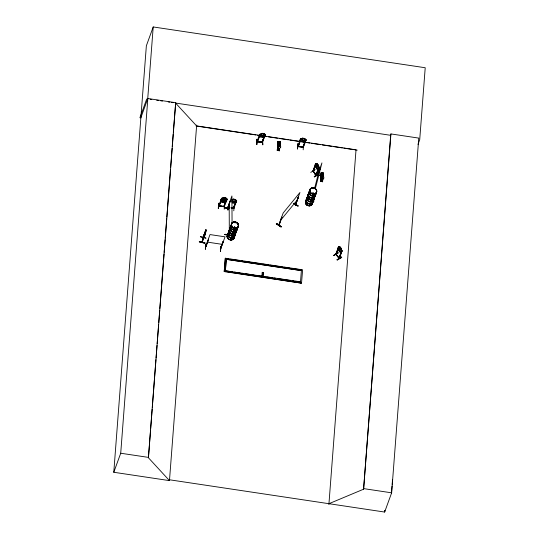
<?xml version="1.0" encoding="UTF-8"?>
<svg xmlns="http://www.w3.org/2000/svg" width="539" height="539" viewBox="0 0 539 539"><rect width="100%" height="100%" fill="white"/><g stroke="black" fill="none" stroke-linecap="round" stroke-linejoin="round"><path stroke-width="0.81" d="M317.653 175.465L317.855 174.777M338.869 247.179L336.147 254.785L338.458 248.62M341.645 250.608L339.112 258.484M202.105 241.755L202.469 241.587M206.019 229.985L202.886 237.847L206.039 229.924L205.029 234.748L205.979 229.904L203.23 237.551L202.233 242.227L202.401 241.917M203.365 237.322L203.163 237.921M224.931 234.458L228.206 234.526L224.979 234.283M224.931 234.66L227.357 234.836M205.602 244.261L205.433 249.072M205.79 244.147L205.379 249.227L205.581 244.282M205.628 246.64L205.979 246.451M208.58 239.356L205.824 246.909L208.593 239.188M220.633 249.112L220.687 248.607M220.491 251.47L220.875 246.411L220.518 251.336M223.092 241.539L220.343 249.119L223.348 241.573M328.958 503.695L363.596 489.196L390.728 134.48L390.93 133.928L418.769 138.105L391.644 492.821L384.644 512.05L169.536 479.791L169.509 480.626L113.783 472.272L146.359 45.788L153.211 26.95L425.217 67.746L419.713 139.668L418.001 144.378M147.713 98.873L153.211 26.95M113.783 472.272L120.716 453.238L147.841 98.516L175.687 102.693L148.427 457.766L169.468 480.62L169.536 479.791M148.494 456.924L150.543 430.095M150.671 428.417L152.146 409.128M152.274 407.45L155.933 359.654M156.061 357.977L157.024 345.398M157.152 343.72L158.621 324.431M158.756 322.753L159.712 310.174M159.84 308.497L162.407 274.957M162.535 273.28L164.011 253.99M164.139 252.313L165.102 239.734M165.23 238.056L166.706 218.773M166.834 217.096L170.486 169.293M170.614 167.616L172.089 148.333M172.217 146.655L173.181 134.076M173.309 132.399L175.687 102.693M169.468 480.62L196.661 125.068M218.571 208.33C219.009 198.797 219.636 204.166 218.255 208.283L218.922 203.365M219.44 205.804C218.511 206.518 219.595 204.517 220.977 201.35M220.599 200.906L222.081 202.354L223.948 202.671L226.265 201.754L227.141 199.255M225.255 199.08L223.355 198.743L221.03 199.706L222.526 201.108L224.392 201.418L226.703 200.508L225.221 199.053L223.368 198.83L224.359 197.773M221.105 199.598L220.667 200.906L222.088 202.3L223.954 202.617L226.272 201.701M221.529 198.48L222.028 198.554M222.479 201.135L224.379 201.33L226.71 200.454M227.141 199.309L225.7 197.779L223.793 197.496L222.129 199.511L223.106 200.414L224.339 200.596L225.814 200.07L226.144 199.174C224.15 196.169 228.28 199.726 226.555 199.181L223.813 206.713L223.887 206.235L224.493 206.356M223.813 197.53C217.756 200.124 224.48 196.479 225.7 197.779M223.914 199.08L224.534 199.113L224.601 200.757L223.193 201.034L222.762 200.481L223.921 199.026M221.563 198.258L218.746 205.952C219.157 204.8 225.14 207.69 224.44 206.343M221.037 199.652L223.355 198.743L223.193 199.282L224.244 199.929L225.228 199.032L224.979 197.867M224.204 209.172L224.635 204.092M225.262 199.026L225.706 200.367L225.383 201.263L223.907 201.788L222.674 201.606L221.691 200.71L222.014 199.814L223.368 198.776M227.829 209.907L228.563 204.874L227.862 209.893M228.145 209.954L228.496 204.988M228.435 207.131L228.947 207.185C228.549 208.842 227.943 205.925 229.216 205.157M224.217 271.575L225.309 258.215L302.608 269.81L301.517 283.17L224.217 271.575L225.309 258.215M229.062 207.225L228.341 207.407M225.376 270.922L226.259 259.434M236.715 200.932L235.233 199.43L235.718 200.798L235.395 201.694L233.913 202.219L232.686 202.037L231.703 201.135L233.367 199.12L235.273 199.457L236.722 200.879L236.223 202.058M233.387 199.154L231.817 199.78L233.387 199.154L235.226 199.484M231.211 207.805L234.061 208.148L231.157 207.832M236.648 200.932L236.149 200.629L233.448 208.398L233.562 207.872M233.953 202.954L232.06 202.704L233.973 202.987L236.284 202.078M233.778 210.796L234.155 205.878M263.281 272.505L262.917 276.413L263.281 272.505L262.183 272.336L261.907 276.015M277.255 150.469L278.104 141.514L280.004 141.73L279.748 145.921L280.105 141.885L278.104 141.514L277.275 150.475L279.424 150.779L279.606 148.353M277.295 150.469L277.956 141.582M278.151 144.061L277.423 150.408L279.424 150.354L279.303 150.718M278.319 141.636L277.902 150.563L278.292 141.622M278.474 147.208L278.481 147.134A1.273 0.654 4.4 0 1 279.101 146.184M278.461 149.721L278.697 150.058L278.73 149.525M278.441 150.098L278.656 149.647M278.676 150.442L278.879 149.889L278.676 150.442C277.666 150.772 278.171 149.377 278.872 149.97M279.114 146.648L279.445 141.784L279.849 141.851M279.249 146.621L279.485 141.797M279.357 146.682L280.004 141.73M279.182 150.597L279.492 149.451L277.491 149.498L277.612 149.168L279.249 149.694M279.438 146.689L279.808 141.845M279.303 150.684L279.343 149.431M279.559 148.346L279.411 150.779M280.246 147.47L280.253 147.403A1.273 0.654 4.4 0 0 280.354 146.372L280.496 145.449L279.485 145.429M280.603 145.698L280.24 145.389M297.926 143.913L297.555 144.021L297.488 148.993L297.845 144.028M297.447 148.959L297.892 143.913M298.37 146.514L297.784 146.17L298.323 146.44M300.028 140.261L301.402 141.791L303.316 142.08L305.626 141.164L306.064 139.918L304.623 138.442L302.716 138.152L300.398 139.069L299.967 140.261L301.442 141.764M301.058 139.136L300.398 139.069M300.472 139.089L300.998 138.995L298.31 146.541M306.064 139.972L304.582 138.469L305.067 139.83L304.737 140.726L303.262 141.258L302.029 141.07L301.052 140.174L302.716 138.152M303.403 147.187L302.736 147.423L302.81 146.898L303.417 147.012M298.384 146.345L302.898 147.134M303.316 142.08L305.633 141.11M303.497 144.917L303.181 149.822M303.895 138.584L303.282 138.489L302.305 139.419L302.547 140.497L303.962 140.221L303.902 138.53M302.797 147.41L305.492 139.668L305.997 139.972M321.116 172.554L320.718 181.495L321.291 172.541M320.435 181.448L321.311 172.433L323.191 172.716L322.861 176.859L320.968 176.61L322.848 176.893M321.48 172.608L321.062 181.549L321.763 172.655M321.143 180.74L321.668 173.457M321.662 178.193L321.668 178.119A1.273 0.654 4.4 0 1 322.282 177.176M322.261 177.627L322.8 172.723L322.538 177.668M322.302 177.634L322.787 172.756L322.504 177.661M321.668 178.119L321.035 180.653L322.288 180.841L321.042 180.585M320.698 181.495L320.725 181.057L322.362 181.582L322.531 180.417L322.558 180.767M322.726 176.88L322.814 175.256M322.49 181.71L322.733 178.436M322.854 178.53L322.598 181.764L320.611 181.387M322.969 176.913L322.989 172.83M323.434 178.456L323.434 178.389A1.273 0.654 4.4 0 0 323.535 177.358L323.683 176.435M328.891 504.531L356.023 149.815L264.683 136.118C257.757 139.163 269.365 135.457 263.76 133.578C261.24 131.718 258.673 138.57 262.459 137.216L263.766 133.632L261.853 133.483L259.535 134.534L259.097 135.734M363.596 489.196L390.93 133.928M384.772 510.372L384.644 512.05L384.772 510.426M391.442 493.367L392.021 486.063M392.149 484.44L392.533 479.569M317.862 174.872L317.599 175.559L317.639 174.703M321.574 181.03L321.648 180.484L321.844 180.841M279.013 224.756L278.953 225.235L279.384 224.554M295.763 204.692L295.433 205.096L298.289 197.058L295.487 205.029M295.857 204.416L295.615 204.773M227.734 208.485C227.101 207.003 227.822 209.307 227.701 208.081L227.606 207.791M227.748 234.35L228.738 232.141M200.367 236.695L205.925 238.063M199.302 241.802L199.403 241.405L204.955 242.819L204.847 243.21L199.295 241.822L204.854 243.19M200.353 236.762L205.905 238.15M203.129 237.153L201.99 242.112M202.213 241.499L203.183 237.814M205.73 231.945L204.773 233.899L205.541 231.103L204.591 235.947L205.036 234.708M204.497 235.536L204.84 233.906M202.886 237.921L205.763 229.944M204.975 234.694L204.874 234.209L202.024 242.159M205.959 229.991L205.676 230.375M314.897 174.164L320.422 175.687M235.017 222.823L235.071 222.445L234.815 222.722M234.842 222.492L235.348 222.802L234.957 222.371M234.836 227.896L234.256 227.263M235.233 222.681L235.017 222.6M234.418 227.586L234.606 227.108M234.465 227.66L234.478 227.027M235.24 227.525L234.829 227.963M278.367 145.186L279.101 145.038L278.757 145.618M313.685 188.529L313.085 188.468L313.685 188.63M312.553 193.151L312.714 193.744L313.368 193.71M313.004 193.676L312.991 192.982M312.997 193.669L313.428 193.252M312.93 193.589L313.435 193.339M313.476 193.683L313.53 193.299M317.417 175.451L317.626 174.751M317.599 175.559L317.734 175.101M320.166 167.919L320.462 167.541L317.41 175.505L321.938 162.913L315.456 188.199M278.481 147.134L277.854 149.667L279.108 149.855L280.253 147.403M314.594 188.394L319.196 170.445M318.697 167.434L319.229 167.717L316.366 175.384L312.923 171.207L315.659 163.573L315.174 164.799C317.97 171.348 317.262 169.913 315.174 164.799M313.078 171.045L316.474 175.195M317.249 163.856L315.611 163.607L316.171 163.937L313.462 171.517L313.024 170.863M313.462 171.517L313.247 170.816M316.312 175.377L315.982 174.98L318.731 167.326C319.768 169.172 318.071 161.862 316.211 164.355L315.881 165.251L316.38 166.901L317.134 167.831L318.138 168.04L318.333 165.278L317.195 163.829M338.97 257.918C339.637 259.859 335.271 251.774 336.114 254.738M336.275 254.624L335.858 254.105M313.833 201.397L313.947 201L312.559 200.784M205.79 231.959L202.219 242.274L202.462 241.492M146.709 99.021L139.911 117.704L140.895 117.846M140.854 117.711L147.841 98.516M222.007 198.446L219.252 206.08M205.965 246.619L205.554 246.882L210.001 234.573L225.026 236.823L220.694 248.85M223.759 206.707L225.477 202.024M224.264 206.835L227.081 199.086M229.062 208.142L224.776 207.791L229.675 208.027M227.451 208.458L231.911 195.953L232.06 222.466L227.653 234.627L227.721 234.249M227.512 208.519L230.443 200.548L227.707 208.586M228.442 207.65L228.428 207.306M228.832 207.704L229.439 206.154M256.84 139.278L256.47 139.406L256.847 144.405L256.712 139.406M257.325 141.851L256.82 142.006L259.616 134.305L260.128 134.346L257.325 142.101L257.527 141.811L256.847 141.797M233.333 208.33L235.597 202.138M257.325 142.074L260.202 134.507M231.143 208L233.899 208.411L236.655 200.71M220.316 249.072L223.106 241.371M230.584 226.609L227.653 234.627M262.486 139.736L262.81 144.89L262.513 139.877M261.954 142.451L261.967 141.932L262.56 142.02M265.215 134.918L262.345 142.512L265.141 134.757L264.636 134.71L265.148 134.979M225.315 271.744L226.319 258.612L228.799 258.983M278.104 141.514L277.774 150.496M277.854 144.721L279.734 145.004M277.807 145.557L279.687 145.84L280.091 141.885M279.094 146.258L279.397 145.429M297.784 146.17L303.316 147.288M300.486 138.921L297.804 146.44M298.262 146.743L300.445 140.504M306.064 139.918L303.181 147.497L305.728 140.497M281.23 226.629L276.534 223.442L276.312 223.806L281.021 226.973L281.25 226.602M278.872 224.729L278.757 225.12L279.222 224.898M279.249 224.911L281.809 217.197L278.919 225.228L279.108 224.891M295.399 205.096L298.458 197.173M310.767 172.399L315.288 169.61M315.349 166.201L313.307 171.611L312.95 171.254L315.861 163.553M315.948 163.896L315.706 163.647M318.239 174.636L314.399 176.886C318.704 172.817 321.776 172.898 314.284 176.536M318.643 168.087L315.982 174.98L316.339 174.623M316.252 175.323L319.075 167.811L318.408 165.237M317.612 175.505L320.462 167.541M314.21 176.651L318.738 173.875M322.282 177.243L322.585 176.415M322.362 181.582L322.605 181.34L322.605 181.764M301.429 269.877L300.425 283.009M301.517 283.17L224.305 271.339M338.061 252.892L333.654 255.405M335.864 254.037L336.053 254.704M338.499 246.747L340.089 247.03L339.044 247.529L338.721 248.425L339.22 250.076L339.974 251.006L340.978 251.214L341.248 248.412L341.915 251.053L341.248 248.412L340.082 246.977L338.499 246.747C337.475 248.459 338.721 250.588 339.934 251.942L341.531 252.225M339.011 247.111L338.701 246.727L336.053 253.99M337.239 260.054L341.706 257.399L337.104 259.865M338.849 258.208L340.938 252.771M339.058 258.019L339.469 258.127L339.206 258.558L341.915 250.979L341.605 250.682M341.591 250.655L342.07 250.891L339.334 258.403M337.05 259.825L341.585 257.056L341.713 257.433M278.737 225.073L283.197 212.966L299.96 192.484L295.581 204.557M295.682 204.281L295.237 204.982M322.288 180.841L323.434 178.389M305.613 139.87L305.99 139.918M276.312 223.8L281.028 226.953M316.083 174.71L313.536 171.321M205.952 231.069L205.177 233.65L205.783 231.581M234.438 227.175L234.391 227.512M234.701 227.781L235.119 227.532M312.735 193.063L312.687 193.407M313.274 193.205L312.768 193.548M322.524 176.563L322.942 176.266M321.823 180.983L321.918 180.565L321.668 180.875M281.809 217.197L281.533 217.547L281.978 217.305M295.271 204.941L295.466 204.604M280.455 220.498L297.218 200.016M261.449 134.696L262.419 133.665M256.975 141.562L262.506 142.188M261.833 142.242L262.399 142.289M262.385 142.478L256.935 142.04M234.977 227.633L234.741 227.188M234.943 227.727L235.132 227.357M322.154 176.583L322.362 176.058M228.873 207.677L228.442 207.623M303.228 147.47L297.791 146.662M317.518 164.496L316.588 165.588L317.161 166.969L317.909 166.45L317.565 164.462M340.358 247.671L339.429 248.762L340.001 250.143L340.742 249.624L340.405 247.637M226.616 199.228L227.067 199.255M317.047 168.801L318.637 169.078M313.53 171.2L313.253 171.604M314.399 176.866L318.226 174.602M338.014 247.974L338.728 250.588L339.941 251.996L341.443 252.191L342.07 250.891M333.58 255.513L338.135 252.798M336.221 254.583L339.051 257.804M337.124 259.71L341.585 257.056M263.106 135.363L262.311 135.781L261.26 135.222M279.081 145.496L278.393 145.234M234.957 227.876L235.233 227.411M322.666 176.421L323.427 176.381M300.391 139.123L302.729 138.193M278.724 144.829L278.373 145.281M279.606 145.382L280.085 145.355M234.923 227.707L234.472 227.586M236.176 200.865L236.641 200.879M223.988 206.255L224.278 206.585M228.455 207.4L228.907 207.495M234.654 227.188L235.213 227.317M262.426 133.719L263.039 133.766L263.301 134.838M260.155 134.501L259.616 134.305M257.514 141.69L261.907 142.047M229.621 207.913L224.776 207.791M224.79 207.724L229.634 208.115M230.591 227.06L230.389 226.596M228.165 234.667L224.931 234.681M339.146 258.511L335.763 254.307L338.532 246.808L338.762 247.179M150.172 99.243L151.809 99.486M156.721 100.22L158.358 100.47M160.817 100.84L162.455 101.083M168.188 101.945L169.825 102.188M171.463 102.437L173.1 102.68M390.66 135.309L175.552 103.05L196.6 125.904L259.704 135.37M196.102 125.998L255.897 134.966M257.561 135.215L259.219 135.464M264.204 136.212L266.697 136.583M268.355 136.832L277.491 138.2M279.155 138.449L288.284 139.823M289.948 140.073L299.084 141.44M304.063 142.188L309.878 143.057M311.542 143.307L320.678 144.681M322.335 144.93L331.472 146.298M333.129 146.547L342.265 147.915M343.929 148.164L353.065 149.539M354.723 149.788L357.216 150.159M224.359 197.826L224.972 197.921M221.549 198.426L222.081 198.467M219.461 205.682L223.84 206.336M231.224 207.636L233.414 207.96M224.325 206.787L218.868 205.999M207.259 242.105L222.284 244.362M230.449 259.232L232.1 259.481M233.751 259.731L239.525 260.593M241.176 260.842L242.826 261.092M244.477 261.341L246.956 261.711M248.607 261.954L250.258 262.203M251.908 262.453L257.682 263.322M259.333 263.564L260.984 263.814M262.634 264.063L268.415 264.925M270.066 265.175L271.717 265.424M273.367 265.673L279.141 266.536M280.792 266.785L282.443 267.034M284.093 267.277L289.874 268.146M291.525 268.395L293.176 268.644M294.826 268.887L300.6 269.756M229.513 271.407L225.39 270.787L300.58 281.816L295.547 281.304M231.164 271.649L232.814 271.899M234.465 272.148L240.246 273.01M241.896 273.26L243.547 273.509M245.198 273.758L250.972 274.62M252.623 274.87L254.273 275.119M255.924 275.362L261.705 276.231M263.355 276.48L265.006 276.729M266.657 276.972L272.438 277.841M274.088 278.09L275.739 278.333M277.39 278.582L283.164 279.451M284.814 279.701L290.595 280.563M292.246 280.812L293.896 281.062M363.798 488.644L391.644 492.821M120.716 453.238L148.555 457.409M262.015 142.168L264.757 134.858M322.1 175.903L321.594 176.368M321.958 176.549L321.642 175.95L322.282 176.024M313.058 192.895L313.428 193.097M234.761 227.007L235.051 227.458M234.701 227.896L234.229 227.377M321.743 172.655L321.096 181.542M294.146 203.264L298.188 205.979L293.876 203.405M294.038 203.318L298.067 206.12L294.018 203.412M263.719 133.611L265.215 134.972M259.097 135.68L260.586 137.041M340.035 247.003L341.2 248.445M338.081 252.953L333.607 255.574M204.833 234.472L204.874 234.815M263.76 133.578L264.211 134.912L263.888 135.808L262.405 136.421L261.172 136.327L260.189 135.518L261.873 133.517L259.535 134.534M256.8 139.284L256.847 144.405M229.169 203.486L229.318 229.998M236.897 228.886A3.578 3.052 20 0 1 232.754 232.147A3.578 3.052 20 0 1 230.517 227.182M236.992 228.765A3.632 3.093 20 0 1 232.787 232.073A3.632 3.093 20 0 1 230.524 227.034M236.358 231.372A3.584 3.052 20 0 1 231.703 233.677A3.564 3.039 20 0 1 229.89 228.947A3.578 3.052 20 0 0 231.676 233.751A3.578 3.052 20 0 0 236.325 231.447A3.564 3.039 20 0 1 231.676 233.751A3.584 3.052 20 0 1 229.904 228.846A3.557 3.032 20 0 0 231.723 233.609A3.564 3.039 20 0 0 236.351 231.325A3.557 3.032 20 0 1 231.723 233.609A3.564 3.039 20 0 1 229.937 228.819M237.807 227.512A3.632 3.093 20 0 1 233.091 229.843A3.632 3.093 20 0 1 231.278 224.958M237.025 228.543A3.578 3.052 20 0 1 232.882 231.804A3.578 3.052 20 0 1 230.645 226.831M237.659 226.811A3.578 3.052 20 0 1 233.508 230.072A3.578 3.052 20 0 1 231.278 225.107M237.032 228.657A3.632 3.093 20 0 1 232.828 231.965A3.632 3.093 20 0 1 230.564 226.926M237.847 227.404A3.632 3.093 20 0 1 233.131 229.735A3.632 3.093 20 0 1 231.319 224.851M237.84 227.276A3.578 3.052 20 0 1 233.192 229.574A3.578 3.052 20 0 1 231.406 224.756M234.741 234.815A3.578 3.052 20 0 1 230.598 238.076A3.578 3.052 20 0 1 228.361 233.111M234.836 234.687A3.632 3.093 20 0 1 230.631 237.995A3.632 3.093 20 0 1 228.368 232.963M234.169 237.376A3.578 3.052 20 0 1 229.52 239.673A3.578 3.052 20 0 1 227.727 234.856A3.564 3.039 20 0 0 229.52 239.66A3.564 3.039 20 0 0 234.155 237.369M234.202 237.295A3.584 3.052 20 0 1 229.54 239.606A3.584 3.052 20 0 1 227.748 234.775M236.25 231.635A3.571 3.045 20 0 1 231.608 233.933A3.571 3.045 20 0 1 229.823 229.122A3.557 3.032 20 0 0 231.615 233.919A3.564 3.039 20 0 0 236.244 231.629A3.557 3.032 20 0 1 231.615 233.919A3.564 3.039 20 0 1 229.83 229.122M236.298 231.534A3.584 3.052 20 0 1 232.545 234.081A3.584 3.052 20 0 1 229.257 230.476M229.439 229.695A3.584 3.052 20 0 1 229.85 229.008M235.651 233.434A3.632 3.093 20 0 1 230.935 235.772A3.632 3.093 20 0 1 229.122 230.881M234.869 234.465A3.578 3.052 20 0 1 230.281 237.584A3.578 3.052 20 0 1 229.095 232.208M235.503 232.733A3.578 3.052 20 0 1 231.352 235.994A3.578 3.052 20 0 1 229.122 231.029M234.876 234.58A3.632 3.093 20 0 1 230.22 237.739A3.632 3.093 20 0 1 229.021 232.296M235.691 233.326A3.632 3.093 20 0 1 230.975 235.664A3.632 3.093 20 0 1 229.163 230.773M235.684 233.198A3.578 3.052 20 0 1 231.036 235.503A3.578 3.052 20 0 1 229.243 230.679M315.2 194.781A3.578 3.052 20 0 1 311.05 198.042A3.578 3.052 20 0 1 308.813 193.077M315.288 194.653A3.632 3.093 20 0 1 311.084 197.961A3.632 3.093 20 0 1 308.82 192.928M314.554 196.54A3.578 3.052 20 0 1 309.965 199.659A3.578 3.052 20 0 1 308.78 194.283M316.103 193.4A3.632 3.093 20 0 1 311.394 195.738A3.632 3.093 20 0 1 309.575 190.846M315.376 195.246A3.571 3.045 20 0 1 310.733 197.543A3.571 3.045 20 0 1 308.948 192.726M316.009 193.514A3.571 3.045 20 0 1 311.367 195.812A3.571 3.045 20 0 1 309.581 191.001M315.328 194.545A3.632 3.093 20 0 1 311.124 197.853A3.632 3.093 20 0 1 308.86 192.821M316.144 193.292A3.632 3.093 20 0 1 310.996 195.428A3.632 3.093 20 0 1 310.228 190.179M307.836 195.394A3.557 3.032 20 0 0 310.915 199.74A3.557 3.032 20 0 0 314.587 196.405A3.564 3.039 20 0 1 310.019 199.504A3.564 3.039 20 0 1 308.847 194.155A3.557 3.032 20 0 0 308.247 194.707M313.038 200.703A3.578 3.052 20 0 1 308.894 203.964A3.578 3.052 20 0 1 306.657 198.999M313.132 200.582A3.632 3.093 20 0 1 308.928 203.89A3.632 3.093 20 0 1 306.664 198.851M312.411 202.442A3.578 3.052 20 0 1 307.816 205.554A3.578 3.052 20 0 1 306.63 200.191A3.564 3.039 20 0 0 307.823 205.548A3.578 3.052 20 0 0 312.404 202.448A3.564 3.039 20 0 1 307.823 205.548A3.578 3.052 20 0 1 306.637 200.185M314.365 198.298A3.571 3.045 20 0 1 309.083 199.39A3.571 3.045 20 0 1 308.726 194.458A3.557 3.032 20 0 0 309.09 199.376A3.564 3.039 20 0 0 314.358 198.298A3.557 3.032 20 0 1 309.09 199.376A3.564 3.039 20 0 1 308.726 194.471M313.947 199.329A3.632 3.093 20 0 1 309.231 201.66A3.632 3.093 20 0 1 307.419 196.775M313.22 201.168A3.571 3.045 20 0 1 308.577 203.466A3.571 3.045 20 0 1 306.792 198.655M313.846 199.437A3.571 3.045 20 0 1 309.211 201.734A3.571 3.045 20 0 1 307.425 196.924M313.172 200.474A3.632 3.093 20 0 1 308.968 203.782A3.632 3.093 20 0 1 306.704 198.743M313.988 199.221A3.632 3.093 20 0 1 308.84 201.357A3.632 3.093 20 0 1 308.072 196.108M305.68 201.316A3.557 3.032 20 0 0 308.759 205.669A3.557 3.032 20 0 0 312.425 202.334A3.564 3.039 20 0 1 307.863 205.433A3.564 3.039 20 0 1 306.684 200.084A3.557 3.032 20 0 0 306.085 200.636M233.933 199.396L232.767 200.906L233.198 201.458L234.613 201.182L234.802 200.656L234.553 199.491L233.933 199.45M321.291 181.34C321.359 179.992 322.854 181.784 321.291 181.34M199.349 241.573L204.914 242.941L199.356 241.553M314.938 173.969L320.456 175.613L314.938 173.969M226.333 259.333L301.442 270.598L226.333 259.333M278.057 142.35L279.936 142.633L278.057 142.35M278.009 142.956L279.889 143.233L278.009 142.956M277.942 143.859L279.822 144.135L277.942 143.859M321.244 173.336L323.124 173.619L321.244 173.336M321.197 173.942L323.077 174.225L321.197 173.942M321.129 174.845L323.002 175.121L321.129 174.845M321.062 175.647L322.942 175.923L321.062 175.647M276.473 223.577L281.176 226.771L276.473 223.577M222.614 199.551L223.281 200.609L221.906 201.384L223.53 200.818L224.615 201.788L223.928 200.697L225.235 199.949L223.685 200.474L222.614 199.551M232.316 226.798A3.578 3.052 20 0 0 238.299 226.306A3.578 3.052 20 0 0 234.283 221.9A3.578 3.052 20 0 0 232.316 226.798M232.322 226.798A3.564 3.039 20 0 0 238.285 226.306A3.564 3.039 20 0 0 234.283 221.913A3.564 3.039 20 0 0 232.322 226.798M232.255 226.973A3.571 3.045 20 0 0 238.225 226.481A3.571 3.045 20 0 0 234.216 222.081A3.571 3.045 20 0 0 232.255 226.973A3.564 3.039 20 0 0 238.218 226.481A3.564 3.039 20 0 0 234.216 222.095A3.564 3.039 20 0 0 232.255 226.973A3.557 3.032 20 0 0 238.211 226.474A3.557 3.032 20 0 0 234.222 222.095A3.557 3.032 20 0 0 232.262 226.966M232.282 226.879A3.584 3.052 20 0 0 238.278 226.387A3.584 3.052 20 0 0 234.249 221.967A3.584 3.052 20 0 0 232.282 226.879M229.567 239.545A3.564 3.039 20 0 0 234.196 237.254A3.557 3.032 20 0 1 229.567 239.538A3.564 3.039 20 0 1 227.781 234.741A3.557 3.032 20 0 0 229.567 239.538M309.972 199.632A3.578 3.052 20 0 0 314.567 196.513A3.564 3.039 20 0 1 309.979 199.625A3.578 3.052 20 0 1 308.793 194.256A3.564 3.039 20 0 0 309.979 199.625M310.605 192.699A3.578 3.052 20 0 0 316.588 192.207A3.578 3.052 20 0 0 312.573 187.801A3.578 3.052 20 0 0 310.605 192.699A3.564 3.039 20 0 0 316.582 192.194A3.564 3.039 20 0 0 312.58 187.808A3.564 3.039 20 0 0 310.619 192.686M310.552 192.868A3.571 3.045 20 0 0 316.521 192.376A3.571 3.045 20 0 0 312.512 187.976A3.571 3.045 20 0 0 310.552 192.868A3.564 3.039 20 0 0 316.514 192.376A3.557 3.032 20 0 0 312.519 187.99A3.564 3.039 20 0 0 310.552 192.868M316.514 192.376A3.564 3.039 20 0 0 312.512 187.983A3.557 3.032 20 0 0 310.565 192.861A3.557 3.032 20 0 0 316.508 192.369M314.547 197.523A3.571 3.045 20 0 0 314.486 196.715A3.564 3.039 20 0 1 314.54 197.523"/></g></svg>
